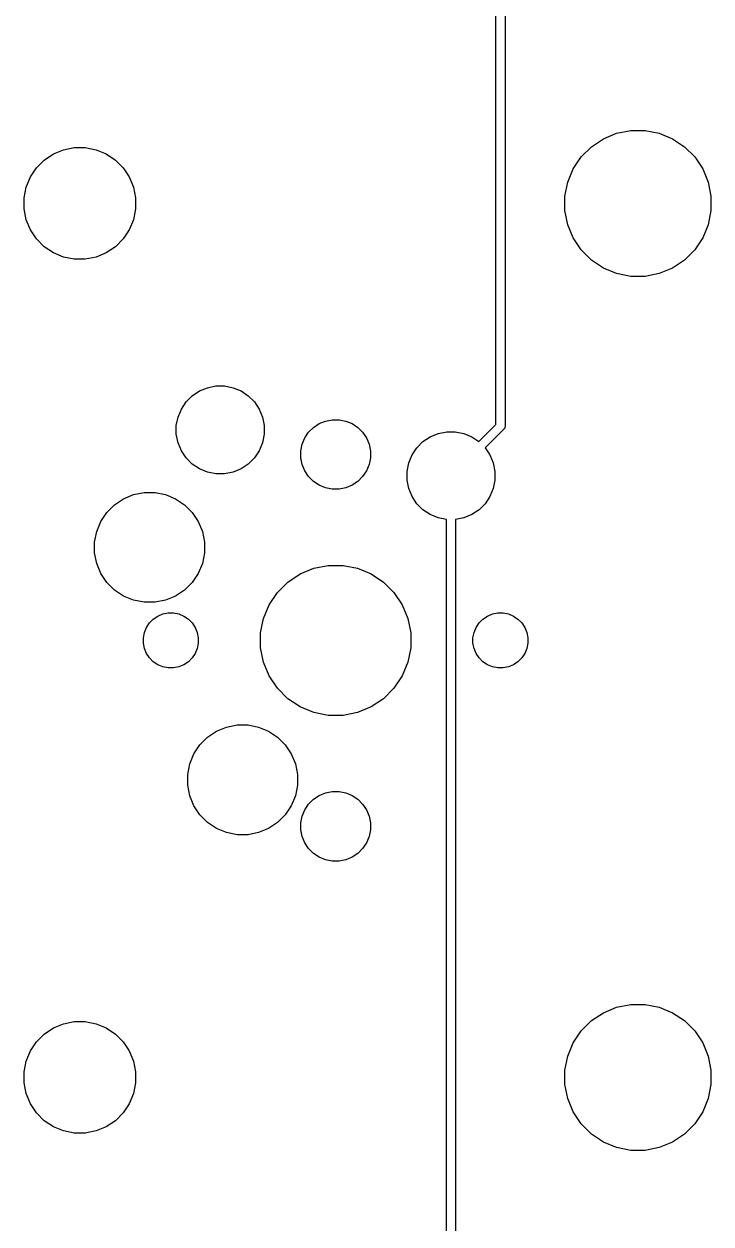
# Model space of a CAD drawing. Extents: x 111 to 185, y -151 to -34.
# Drawn here: x 166.12 to 184.87, y -108.02 to -75.24 of the extents above; entities that cross this region are included whole.
import ezdxf

# ---------------------------------------------------------------- set-up
doc = ezdxf.new("R2010")
doc.units = 0
doc.layers.add('BLACK', color=7, linetype='CONTINUOUS')

msp = doc.modelspace()

# ---------------------------------------------------------------- linework, layer by layer
at = {"layer": 'BLACK', "linetype": 'CONTINUOUS'}
for p, q in [((179, -86.1732), (179, -67.8486)), ((179.25, -67.8486), (179.25, -86.2189)), ((181.936, -78.37), (182.298, -78.2197)), ((182.298, -78.2197), (182.684, -78.1431)), ((182.684, -78.1431), (183.076, -78.1431)), ((183.076, -78.1431), (183.462, -78.2197)), ((183.462, -78.2197), (183.824, -78.37)), ((166.918, -78.7864), (167.195, -78.6716)), ((167.195, -78.6716), (167.49, -78.613)), ((167.49, -78.613), (167.79, -78.613)), ((167.79, -78.613), (168.085, -78.6716)), ((168.085, -78.6716), (168.362, -78.7864)), ((181.331, -78.866), (181.609, -78.5882)), ((181.609, -78.5882), (181.936, -78.37)), ((183.824, -78.37), (184.151, -78.5882)), ((184.151, -78.5882), (184.429, -78.866)), ((166.456, -79.1655), (166.669, -78.9532)), ((166.669, -78.9532), (166.918, -78.7864)), ((168.362, -78.7864), (168.611, -78.9532)), ((168.611, -78.9532), (168.824, -79.1655)), ((181.113, -79.1925), (181.331, -78.866)), ((184.429, -78.866), (184.647, -79.1925)), ((166.289, -79.4151), (166.456, -79.1655)), ((168.824, -79.1655), (168.991, -79.4151)), ((180.963, -79.5554), (181.113, -79.1925)), ((184.647, -79.1925), (184.797, -79.5554)), ((166.175, -79.6925), (166.289, -79.4151)), ((168.991, -79.4151), (169.105, -79.6925)), ((180.886, -79.9406), (180.963, -79.5554)), ((184.797, -79.5554), (184.874, -79.9406)), ((166.116, -79.9869), (166.175, -79.6925)), ((166.116, -80.2871), (166.116, -79.9869)), ((169.105, -79.6925), (169.164, -79.9869)), ((169.164, -79.9869), (169.164, -80.2871)), ((180.886, -80.3334), (180.886, -79.9406)), ((184.874, -79.9406), (184.874, -80.3334)), ((166.175, -80.5815), (166.116, -80.2871)), ((169.164, -80.2871), (169.105, -80.5815)), ((166.289, -80.8589), (166.175, -80.5815)), ((169.105, -80.5815), (168.991, -80.8589)), ((180.963, -80.7186), (180.886, -80.3334)), ((184.874, -80.3334), (184.797, -80.7186)), ((166.456, -81.1085), (166.289, -80.8589)), ((168.991, -80.8589), (168.824, -81.1085)), ((181.113, -81.0815), (180.963, -80.7186)), ((184.797, -80.7186), (184.647, -81.0815)), ((166.669, -81.3208), (166.456, -81.1085)), ((168.824, -81.1085), (168.611, -81.3208)), ((181.331, -81.408), (181.113, -81.0815)), ((184.647, -81.0815), (184.429, -81.408)), ((166.918, -81.4876), (166.669, -81.3208)), ((167.195, -81.6024), (166.918, -81.4876)), ((167.49, -81.661), (167.195, -81.6024)), ((168.085, -81.6024), (167.79, -81.661)), ((168.362, -81.4876), (168.085, -81.6024)), ((168.611, -81.3208), (168.362, -81.4876)), ((181.609, -81.6858), (181.331, -81.408)), ((184.429, -81.408), (184.151, -81.6858)), ((167.79, -81.661), (167.49, -81.661)), ((181.936, -81.904), (181.609, -81.6858)), ((182.298, -82.0543), (181.936, -81.904)), ((183.824, -81.904), (183.462, -82.0543)), ((184.151, -81.6858), (183.824, -81.904)), ((182.684, -82.1309), (182.298, -82.0543)), ((183.076, -82.1309), (182.684, -82.1309)), ((183.462, -82.0543), (183.076, -82.1309)), ((170.907, -85.2616), (171.125, -85.1711)), ((171.125, -85.1711), (171.357, -85.125)), ((171.357, -85.125), (171.593, -85.125)), ((171.593, -85.125), (171.825, -85.1711)), ((171.825, -85.1711), (172.043, -85.2616)), ((170.412, -85.7566), (170.543, -85.56)), ((170.543, -85.56), (170.71, -85.3929)), ((170.71, -85.3929), (170.907, -85.2616)), ((172.043, -85.2616), (172.24, -85.3929)), ((172.24, -85.3929), (172.407, -85.56)), ((172.407, -85.56), (172.538, -85.7566)), ((170.321, -85.975), (170.412, -85.7566)), ((172.538, -85.7566), (172.629, -85.975)), ((170.275, -86.2068), (170.321, -85.975)), ((170.275, -86.4432), (170.275, -86.2068)), ((172.629, -85.975), (172.675, -86.2068)), ((172.675, -86.2068), (172.675, -86.4432)), ((174.019, -86.2571), (174.175, -86.1531)), ((174.175, -86.1531), (174.348, -86.0815)), ((174.348, -86.0815), (174.531, -86.045)), ((174.531, -86.045), (174.719, -86.045)), ((174.719, -86.045), (174.902, -86.0815)), ((174.902, -86.0815), (175.075, -86.1531)), ((175.075, -86.1531), (175.231, -86.2571)), ((178.534, -86.639), (179, -86.1732)), ((179.25, -86.2189), (179.251, -86.225)), ((170.321, -86.675), (170.275, -86.4432)), ((172.675, -86.4432), (172.629, -86.675)), ((173.712, -86.7179), (173.783, -86.545)), ((173.783, -86.545), (173.887, -86.3894)), ((173.887, -86.3894), (174.019, -86.2571)), ((175.231, -86.2571), (175.363, -86.3894)), ((175.363, -86.3894), (175.467, -86.545)), ((175.467, -86.545), (175.538, -86.7179)), ((177.01, -86.6429), (177.207, -86.5116)), ((177.207, -86.5116), (177.425, -86.4211)), ((177.425, -86.4211), (177.657, -86.375)), ((177.657, -86.375), (177.893, -86.375)), ((177.893, -86.375), (178.125, -86.4211)), ((178.125, -86.4211), (178.343, -86.5116)), ((178.343, -86.5116), (178.534, -86.639)), ((179.209, -86.3177), (178.711, -86.8158)), ((179.214, -86.3138), (179.209, -86.3177)), ((179.218, -86.3091), (179.214, -86.3138)), ((179.229, -86.2948), (179.218, -86.3091)), ((179.218, -86.3091), (179.218, -86.3091)), ((179.241, -86.2731), (179.229, -86.2948)), ((179.242, -86.2684), (179.241, -86.2731)), ((179.248, -86.2495), (179.242, -86.2684)), ((179.25, -86.2311), (179.248, -86.2495)), ((179.251, -86.225), (179.25, -86.2311)), ((179.25, -86.2311), (179.25, -86.2311)), ((170.412, -86.8934), (170.321, -86.675)), ((172.629, -86.675), (172.538, -86.8934)), ((173.675, -86.9014), (173.712, -86.7179)), ((175.538, -86.7179), (175.575, -86.9014)), ((176.712, -87.0066), (176.843, -86.81)), ((176.843, -86.81), (177.01, -86.6429)), ((178.711, -86.8158), (178.838, -87.0066)), ((170.543, -87.09), (170.412, -86.8934)), ((170.71, -87.2571), (170.543, -87.09)), ((172.407, -87.09), (172.24, -87.2571)), ((172.538, -86.8934), (172.407, -87.09)), ((173.675, -87.0886), (173.675, -86.9014)), ((173.712, -87.2721), (173.675, -87.0886)), ((175.575, -87.0886), (175.538, -87.2721)), ((175.575, -86.9014), (175.575, -87.0886)), ((176.621, -87.225), (176.712, -87.0066)), ((178.838, -87.0066), (178.929, -87.225)), ((170.907, -87.3884), (170.71, -87.2571)), ((171.125, -87.4789), (170.907, -87.3884)), ((171.357, -87.525), (171.125, -87.4789)), ((171.593, -87.525), (171.357, -87.525)), ((171.825, -87.4789), (171.593, -87.525)), ((172.043, -87.3884), (171.825, -87.4789)), ((172.24, -87.2571), (172.043, -87.3884)), ((173.783, -87.445), (173.712, -87.2721)), ((173.887, -87.6006), (173.783, -87.445)), ((175.467, -87.445), (175.363, -87.6006)), ((175.538, -87.2721), (175.467, -87.445)), ((176.575, -87.4568), (176.621, -87.225)), ((176.575, -87.6932), (176.575, -87.4568)), ((178.929, -87.225), (178.975, -87.4568)), ((178.975, -87.4568), (178.975, -87.6932)), ((174.019, -87.7329), (173.887, -87.6006)), ((174.175, -87.8369), (174.019, -87.7329)), ((174.348, -87.9085), (174.175, -87.8369)), ((175.075, -87.8369), (174.902, -87.9085)), ((175.231, -87.7329), (175.075, -87.8369)), ((175.363, -87.6006), (175.231, -87.7329)), ((176.621, -87.925), (176.575, -87.6932)), ((178.975, -87.6932), (178.929, -87.925)), ((168.834, -88.2057), (169.107, -88.0926)), ((169.107, -88.0926), (169.397, -88.035)), ((169.397, -88.035), (169.693, -88.035)), ((169.693, -88.035), (169.983, -88.0926)), ((169.983, -88.0926), (170.256, -88.2057)), ((174.531, -87.945), (174.348, -87.9085)), ((174.719, -87.945), (174.531, -87.945)), ((174.902, -87.9085), (174.719, -87.945)), ((176.712, -88.1434), (176.621, -87.925)), ((176.843, -88.34), (176.712, -88.1434)), ((178.838, -88.1434), (178.707, -88.34)), ((178.929, -87.925), (178.838, -88.1434)), ((168.38, -88.5788), (168.589, -88.3699)), ((168.589, -88.3699), (168.834, -88.2057)), ((170.256, -88.2057), (170.501, -88.3699)), ((170.501, -88.3699), (170.71, -88.5788)), ((177.01, -88.5071), (176.843, -88.34)), ((177.207, -88.6384), (177.01, -88.5071)), ((178.54, -88.5071), (178.343, -88.6384)), ((178.707, -88.34), (178.54, -88.5071)), ((168.103, -89.0975), (168.216, -88.8245)), ((168.216, -88.8245), (168.38, -88.5788)), ((170.71, -88.5788), (170.874, -88.8245)), ((170.874, -88.8245), (170.987, -89.0975)), ((177.425, -88.7289), (177.207, -88.6384)), ((177.65, -88.7736), (177.425, -88.7289)), ((177.65, -124.476), (177.65, -88.7736)), ((178.125, -88.7289), (177.9, -88.7736)), ((177.9, -88.7736), (177.9, -124.476)), ((178.343, -88.6384), (178.125, -88.7289)), ((168.045, -89.3873), (168.103, -89.0975)), ((170.987, -89.0975), (171.045, -89.3873)), ((168.045, -89.6827), (168.045, -89.3873)), ((171.045, -89.3873), (171.045, -89.6827)), ((168.103, -89.9725), (168.045, -89.6827)), ((171.045, -89.6827), (170.987, -89.9725)), ((168.216, -90.2455), (168.103, -89.9725)), ((170.987, -89.9725), (170.874, -90.2455)), ((173.654, -90.2583), (174.027, -90.1038)), ((174.027, -90.1038), (174.423, -90.025)), ((174.423, -90.025), (174.827, -90.025)), ((174.827, -90.025), (175.223, -90.1038)), ((175.223, -90.1038), (175.596, -90.2583)), ((168.38, -90.4912), (168.216, -90.2455)), ((170.874, -90.2455), (170.71, -90.4912)), ((173.033, -90.7682), (173.318, -90.4827)), ((173.318, -90.4827), (173.654, -90.2583)), ((175.596, -90.2583), (175.932, -90.4827)), ((175.932, -90.4827), (176.217, -90.7682)), ((168.589, -90.7001), (168.38, -90.4912)), ((168.834, -90.8643), (168.589, -90.7001)), ((170.501, -90.7001), (170.256, -90.8643)), ((170.71, -90.4912), (170.501, -90.7001)), ((172.808, -91.104), (173.033, -90.7682)), ((176.217, -90.7682), (176.442, -91.104)), ((169.107, -90.9774), (168.834, -90.8643)), ((169.397, -91.035), (169.107, -90.9774)), ((169.693, -91.035), (169.397, -91.035)), ((169.983, -90.9774), (169.693, -91.035)), ((170.256, -90.8643), (169.983, -90.9774)), ((172.654, -91.477), (172.808, -91.104)), ((176.442, -91.104), (176.596, -91.477)), ((169.647, -91.4924), (169.77, -91.4104)), ((169.77, -91.4104), (169.906, -91.3538)), ((169.906, -91.3538), (170.051, -91.325)), ((170.051, -91.325), (170.199, -91.325)), ((170.199, -91.325), (170.344, -91.3538)), ((170.344, -91.3538), (170.48, -91.4104)), ((170.48, -91.4104), (170.603, -91.4924)), ((178.647, -91.4924), (178.77, -91.4104)), ((178.77, -91.4104), (178.906, -91.3538)), ((178.906, -91.3538), (179.051, -91.325)), ((179.051, -91.325), (179.199, -91.325)), ((179.199, -91.325), (179.344, -91.3538)), ((179.344, -91.3538), (179.48, -91.4104)), ((179.48, -91.4104), (179.603, -91.4924)), ((169.404, -91.8562), (169.46, -91.7197)), ((169.46, -91.7197), (169.542, -91.5969)), ((169.542, -91.5969), (169.647, -91.4924)), ((170.603, -91.4924), (170.708, -91.5969)), ((170.708, -91.5969), (170.79, -91.7197)), ((170.79, -91.7197), (170.846, -91.8562)), ((172.575, -91.8731), (172.654, -91.477)), ((176.596, -91.477), (176.675, -91.8731)), ((178.404, -91.8562), (178.46, -91.7197)), ((178.46, -91.7197), (178.542, -91.5969)), ((178.542, -91.5969), (178.647, -91.4924)), ((179.603, -91.4924), (179.708, -91.5969)), ((179.708, -91.5969), (179.79, -91.7197)), ((179.79, -91.7197), (179.846, -91.8562)), ((169.375, -92.0011), (169.404, -91.8562)), ((169.375, -92.1489), (169.375, -92.0011)), ((170.846, -91.8562), (170.875, -92.0011)), ((170.875, -92.0011), (170.875, -92.1489)), ((172.575, -92.2769), (172.575, -91.8731)), ((176.675, -91.8731), (176.675, -92.2769)), ((178.375, -92.0011), (178.404, -91.8562)), ((178.375, -92.1489), (178.375, -92.0011)), ((179.846, -91.8562), (179.875, -92.0011)), ((179.875, -92.0011), (179.875, -92.1489)), ((169.404, -92.2938), (169.375, -92.1489)), ((169.46, -92.4303), (169.404, -92.2938)), ((169.542, -92.5531), (169.46, -92.4303)), ((170.79, -92.4303), (170.708, -92.5531)), ((170.846, -92.2938), (170.79, -92.4303)), ((170.875, -92.1489), (170.846, -92.2938)), ((172.654, -92.673), (172.575, -92.2769)), ((176.675, -92.2769), (176.596, -92.673)), ((178.404, -92.2938), (178.375, -92.1489)), ((178.46, -92.4303), (178.404, -92.2938)), ((178.542, -92.5531), (178.46, -92.4303)), ((179.79, -92.4303), (179.708, -92.5531)), ((179.846, -92.2938), (179.79, -92.4303)), ((179.875, -92.1489), (179.846, -92.2938)), ((169.647, -92.6576), (169.542, -92.5531)), ((169.77, -92.7396), (169.647, -92.6576)), ((169.906, -92.7962), (169.77, -92.7396)), ((170.48, -92.7396), (170.344, -92.7962)), ((170.603, -92.6576), (170.48, -92.7396)), ((170.708, -92.5531), (170.603, -92.6576)), ((172.808, -93.046), (172.654, -92.673)), ((176.596, -92.673), (176.442, -93.046)), ((178.647, -92.6576), (178.542, -92.5531)), ((178.77, -92.7396), (178.647, -92.6576)), ((178.906, -92.7962), (178.77, -92.7396)), ((179.48, -92.7396), (179.344, -92.7962)), ((179.603, -92.6576), (179.48, -92.7396)), ((179.708, -92.5531), (179.603, -92.6576)), ((170.051, -92.825), (169.906, -92.7962)), ((170.199, -92.825), (170.051, -92.825)), ((170.344, -92.7962), (170.199, -92.825)), ((173.033, -93.3818), (172.808, -93.046)), ((176.442, -93.046), (176.217, -93.3818)), ((179.051, -92.825), (178.906, -92.7962)), ((179.199, -92.825), (179.051, -92.825)), ((179.344, -92.7962), (179.199, -92.825)), ((173.318, -93.6673), (173.033, -93.3818)), ((176.217, -93.3818), (175.932, -93.6673)), ((173.654, -93.8917), (173.318, -93.6673)), ((175.932, -93.6673), (175.596, -93.8917)), ((174.027, -94.0462), (173.654, -93.8917)), ((174.423, -94.125), (174.027, -94.0462)), ((175.223, -94.0462), (174.827, -94.125)), ((175.596, -93.8917), (175.223, -94.0462)), ((171.647, -94.4426), (171.937, -94.385)), ((171.937, -94.385), (172.233, -94.385)), ((172.233, -94.385), (172.523, -94.4426)), ((174.827, -94.125), (174.423, -94.125)), ((170.92, -94.9288), (171.129, -94.7199)), ((171.129, -94.7199), (171.374, -94.5557)), ((171.374, -94.5557), (171.647, -94.4426)), ((172.523, -94.4426), (172.796, -94.5557)), ((172.796, -94.5557), (173.041, -94.7199)), ((173.041, -94.7199), (173.25, -94.9288)), ((170.756, -95.1745), (170.92, -94.9288)), ((173.25, -94.9288), (173.414, -95.1745)), ((170.643, -95.4475), (170.756, -95.1745)), ((173.414, -95.1745), (173.527, -95.4475)), ((170.585, -95.7373), (170.643, -95.4475)), ((173.527, -95.4475), (173.585, -95.7373)), ((170.585, -96.0327), (170.585, -95.7373)), ((170.643, -96.3225), (170.585, -96.0327)), ((173.585, -96.0327), (173.527, -96.3225)), ((173.585, -95.7373), (173.585, -96.0327)), ((170.756, -96.5955), (170.643, -96.3225)), ((173.527, -96.3225), (173.414, -96.5955)), ((174.019, -96.4171), (174.175, -96.3131)), ((174.175, -96.3131), (174.348, -96.2415)), ((174.348, -96.2415), (174.531, -96.205)), ((174.531, -96.205), (174.719, -96.205)), ((174.719, -96.205), (174.902, -96.2415)), ((174.902, -96.2415), (175.075, -96.3131)), ((175.075, -96.3131), (175.231, -96.4171)), ((170.92, -96.8412), (170.756, -96.5955)), ((173.414, -96.5955), (173.25, -96.8412)), ((173.712, -96.8779), (173.783, -96.705)), ((173.783, -96.705), (173.887, -96.5494)), ((173.887, -96.5494), (174.019, -96.4171)), ((175.231, -96.4171), (175.363, -96.5494)), ((175.363, -96.5494), (175.467, -96.705)), ((175.467, -96.705), (175.538, -96.8779)), ((171.129, -97.0501), (170.92, -96.8412)), ((173.25, -96.8412), (173.041, -97.0501)), ((173.675, -97.0614), (173.712, -96.8779)), ((175.538, -96.8779), (175.575, -97.0614)), ((171.374, -97.2143), (171.129, -97.0501)), ((171.647, -97.3274), (171.374, -97.2143)), ((171.937, -97.385), (171.647, -97.3274)), ((172.523, -97.3274), (172.233, -97.385)), ((172.796, -97.2143), (172.523, -97.3274)), ((173.041, -97.0501), (172.796, -97.2143)), ((173.675, -97.2486), (173.675, -97.0614)), ((173.712, -97.4321), (173.675, -97.2486)), ((175.575, -97.2486), (175.538, -97.4321)), ((175.575, -97.0614), (175.575, -97.2486)), ((172.233, -97.385), (171.937, -97.385)), ((173.783, -97.605), (173.712, -97.4321)), ((173.887, -97.7606), (173.783, -97.605)), ((175.467, -97.605), (175.363, -97.7606)), ((175.538, -97.4321), (175.467, -97.605)), ((174.019, -97.8929), (173.887, -97.7606)), ((174.175, -97.9969), (174.019, -97.8929)), ((174.348, -98.0685), (174.175, -97.9969)), ((175.075, -97.9969), (174.902, -98.0685)), ((175.231, -97.8929), (175.075, -97.9969)), ((175.363, -97.7606), (175.231, -97.8929)), ((174.531, -98.105), (174.348, -98.0685)), ((174.719, -98.105), (174.531, -98.105)), ((174.902, -98.0685), (174.719, -98.105)), ((181.609, -102.464), (181.936, -102.246)), ((181.936, -102.246), (182.298, -102.096)), ((182.298, -102.096), (182.684, -102.019)), ((182.684, -102.019), (183.076, -102.019)), ((183.076, -102.019), (183.462, -102.096)), ((183.462, -102.096), (183.824, -102.246)), ((183.824, -102.246), (184.151, -102.464)), ((166.918, -102.662), (167.195, -102.548)), ((167.195, -102.548), (167.49, -102.489)), ((167.49, -102.489), (167.79, -102.489)), ((167.79, -102.489), (168.085, -102.548)), ((168.085, -102.548), (168.362, -102.662)), ((181.331, -102.742), (181.609, -102.464)), ((184.151, -102.464), (184.429, -102.742)), ((166.456, -103.042), (166.669, -102.829)), ((166.669, -102.829), (166.918, -102.662)), ((168.362, -102.662), (168.611, -102.829)), ((168.611, -102.829), (168.824, -103.042)), ((181.113, -103.069), (181.331, -102.742)), ((184.429, -102.742), (184.647, -103.069)), ((166.289, -103.291), (166.456, -103.042)), ((168.824, -103.042), (168.991, -103.291)), ((180.963, -103.431), (181.113, -103.069)), ((184.647, -103.069), (184.797, -103.431)), ((166.116, -103.863), (166.175, -103.568)), ((166.175, -103.568), (166.289, -103.291)), ((168.991, -103.291), (169.105, -103.568)), ((169.105, -103.568), (169.164, -103.863)), ((180.886, -103.817), (180.963, -103.431)), ((184.797, -103.431), (184.874, -103.817)), ((166.116, -104.163), (166.116, -103.863)), ((169.164, -103.863), (169.164, -104.163)), ((180.886, -104.209), (180.886, -103.817)), ((184.874, -103.817), (184.874, -104.209)), ((166.175, -104.458), (166.116, -104.163)), ((169.164, -104.163), (169.105, -104.458)), ((180.963, -104.595), (180.886, -104.209)), ((184.874, -104.209), (184.797, -104.595)), ((166.289, -104.735), (166.175, -104.458)), ((169.105, -104.458), (168.991, -104.735)), ((166.456, -104.984), (166.289, -104.735)), ((168.991, -104.735), (168.824, -104.984)), ((181.113, -104.957), (180.963, -104.595)), ((184.797, -104.595), (184.647, -104.957)), ((166.669, -105.197), (166.456, -104.984)), ((166.918, -105.364), (166.669, -105.197)), ((168.611, -105.197), (168.362, -105.364)), ((168.824, -104.984), (168.611, -105.197)), ((181.331, -105.284), (181.113, -104.957)), ((184.647, -104.957), (184.429, -105.284)), ((167.195, -105.478), (166.918, -105.364)), ((167.49, -105.537), (167.195, -105.478)), ((167.79, -105.537), (167.49, -105.537)), ((168.085, -105.478), (167.79, -105.537)), ((168.362, -105.364), (168.085, -105.478)), ((181.609, -105.562), (181.331, -105.284)), ((181.936, -105.78), (181.609, -105.562)), ((184.151, -105.562), (183.824, -105.78)), ((184.429, -105.284), (184.151, -105.562)), ((182.298, -105.93), (181.936, -105.78)), ((183.824, -105.78), (183.462, -105.93)), ((182.684, -106.007), (182.298, -105.93)), ((183.076, -106.007), (182.684, -106.007)), ((183.462, -105.93), (183.076, -106.007))]:
    msp.add_line(p, q, dxfattribs=at)

doc.saveas('drawing.dxf')
